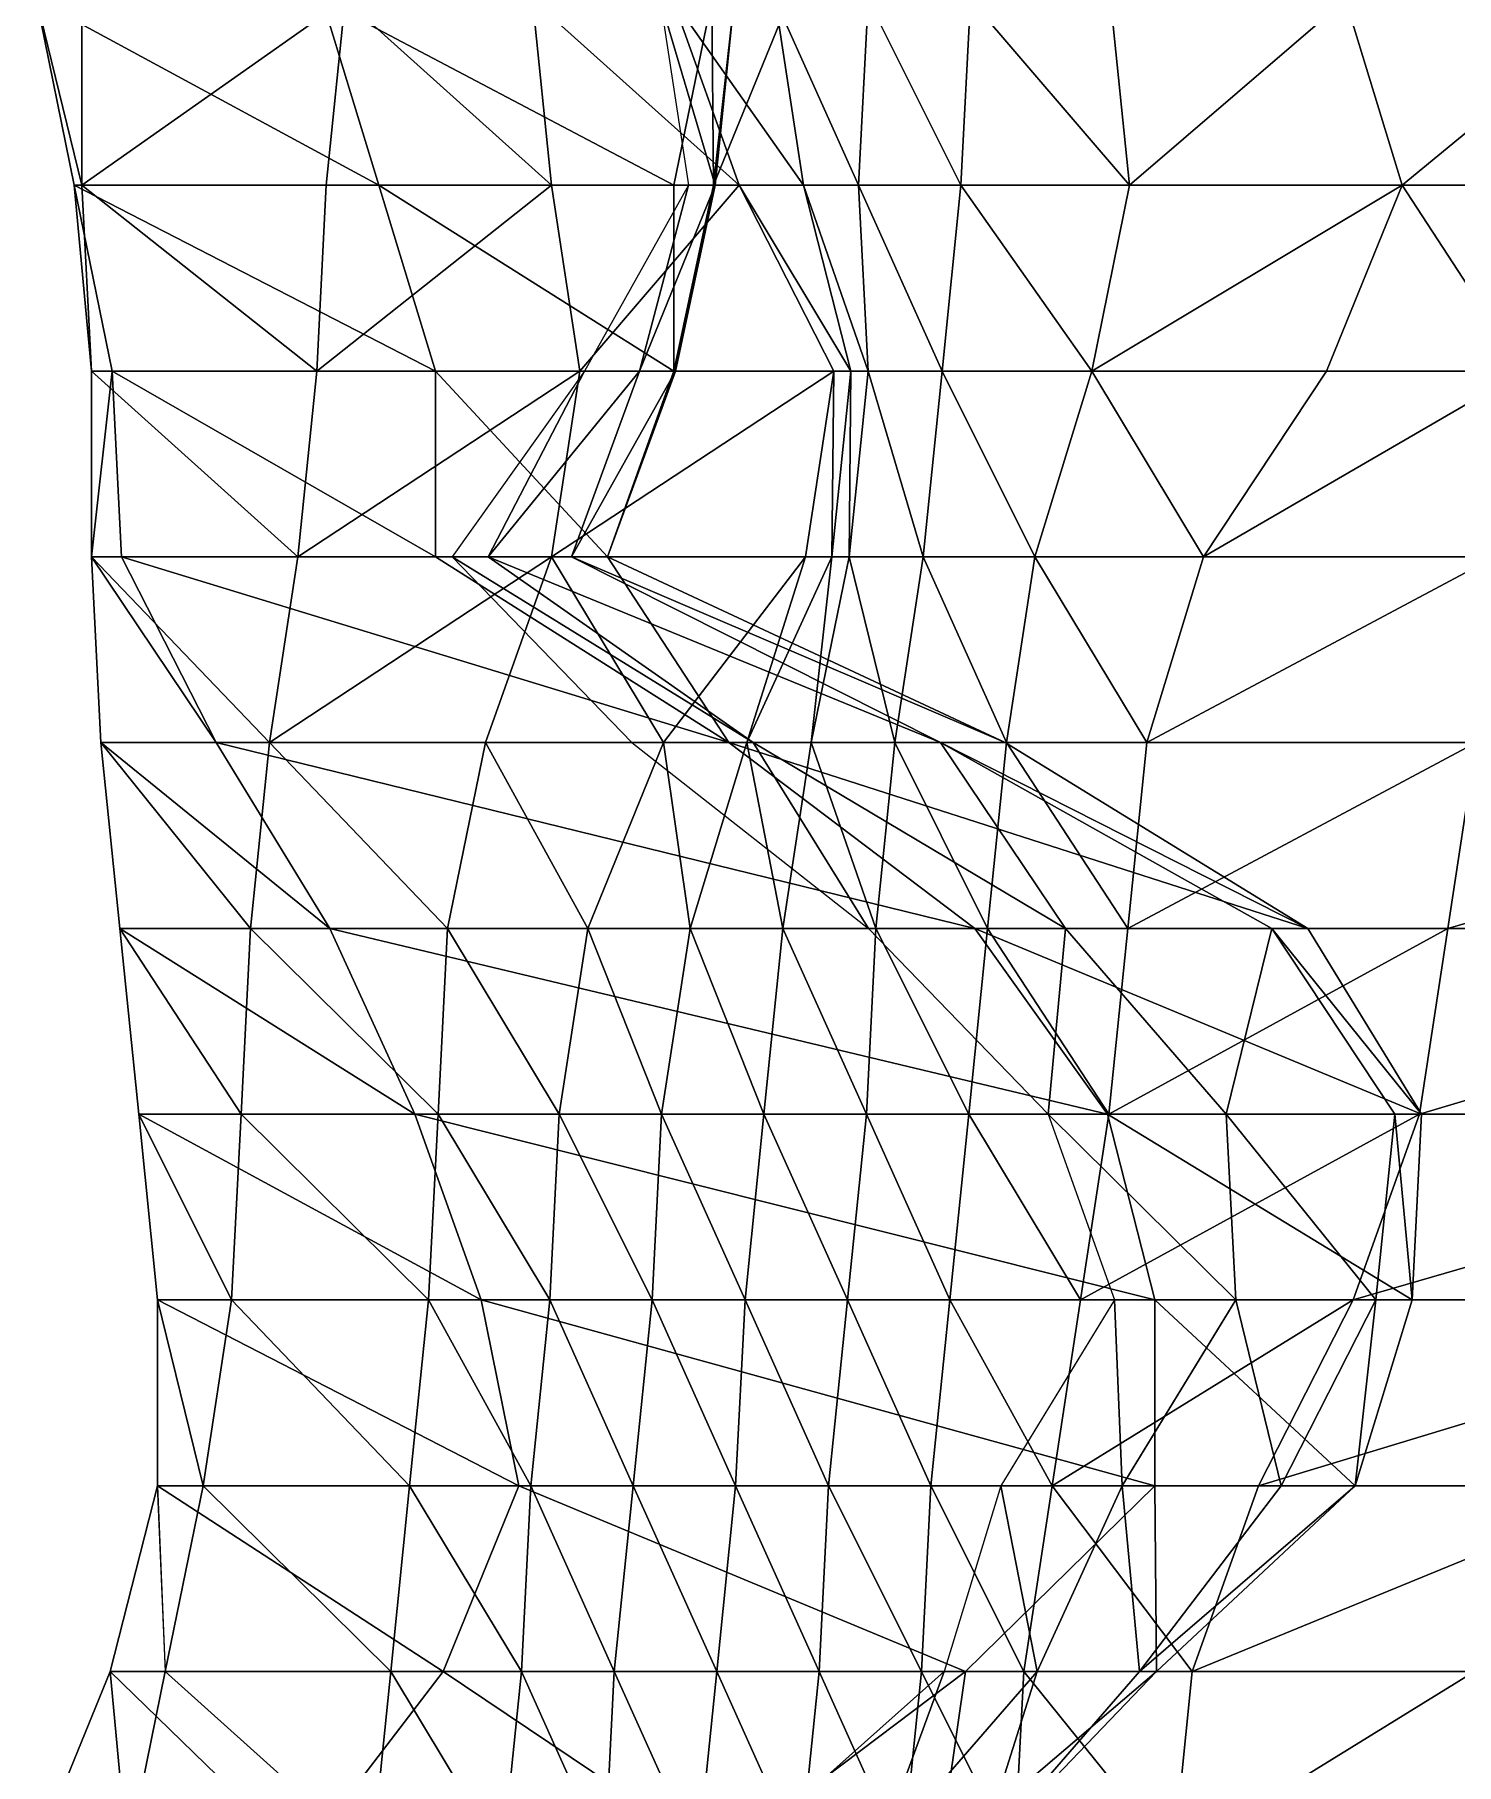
# Model space of a CAD drawing. Header units: metres. Extents: x -137 to 231, y -240 to 234.
# Drawn here: x -125.2 to -79.3, y 9 to 64.9 of the extents above; entities that cross this region are included whole.
import ezdxf

# ---------------------------------------------------------------- set-up
doc = ezdxf.new("R2010")
doc.units = ezdxf.units.M

msp = doc.modelspace()

# ---------------------------------------------------------------- linework, layer by layer
for points in [[(-114.07217, 60, -139.76044), (-123.90971, 60, -152.36835), (-125.13234, 66, -153.07423), (-125.13224, 66.0001, -153.07413)], [(-114.07217, 60, -139.76044), (-125.13234, 66, -153.07423), (-115.9061, 66, -140.81926), (-115.906, 66.0001, -140.81915)], [(-125.13234, 66, -153.07423), (-123.66062, 60, -159.15274), (-123.66062, 66, -159.15274), (-123.66052, 66.0001, -159.15263)], [(-125.13234, 66, -153.07423), (-123.90971, 60, -152.36835), (-123.66062, 60, -159.15274), (-123.66052, 60.0001, -159.15263)], [(-123.66062, 60, -159.15274), (-115.77013, 60, -161.52536), (-115.15881, 66, -161.17242), (-115.158714, 66.0001, -161.17232)], [(-123.66062, 60, -159.15274), (-115.15881, 66, -161.17242), (-123.66062, 66, -159.15274), (-123.66052, 66.0001, -159.15263)], [(-104.54027, 60, -127.32899), (-114.07217, 60, -139.76044), (-115.9061, 66, -140.81926), (-115.906, 66.0001, -140.81915)], [(-104.54027, 60, -127.32899), (-115.9061, 66, -140.81926), (-103.31764, 66, -126.6231), (-103.31754, 66.0001, -126.623)], [(-115.15881, 66, -161.17242), (-115.77013, 60, -161.52536), (-108.490944, 60, -164.25093), (-108.490845, 60.0001, -164.25082)], [(-115.15881, 66, -161.17242), (-108.490944, 60, -164.25093), (-109.10225, 66, -164.60387), (-109.10215, 66.0001, -164.60376)], [(-109.10225, 66, -164.60387), (-102.43439, 60, -167.68237), (-104.573975, 66, -168.91766), (-104.573875, 66.0001, -168.91756)], [(-109.10225, 66, -164.60387), (-108.490944, 60, -164.25093), (-102.43439, 60, -167.68237), (-102.43429, 60.0001, -167.68227)], [(-104.981895, 66, -106.79935), (-103.20451, 60, -112.701385), (-102.593216, 66, -112.34845), (-102.59312, 66.0001, -112.34835)], [(-104.981895, 66, -106.79935), (-104.064926, 60, -106.26994), (-103.20451, 60, -112.701385), (-103.204414, 60.0001, -112.70129)], [(-104.573975, 66, -168.91766), (-100.35135, 60, -173.40793), (-101.26832, 66, -173.93735), (-101.26822, 66.0001, -173.93724)], [(-104.573975, 66, -168.91766), (-102.43439, 60, -167.68237), (-100.35135, 60, -173.40793), (-100.35125, 60.0001, -173.40782)], [(-103.26108, 60, -119.66225), (-104.54027, 60, -127.32899), (-103.31764, 66, -126.6231), (-103.31754, 66.0001, -126.623)], [(-103.26108, 60, -119.66225), (-103.31764, 66, -126.6231), (-100.815834, 66, -118.25048), (-100.815735, 66.0001, -118.25038)], [(-102.593216, 66, -112.34845), (-103.26108, 60, -119.66225), (-100.815834, 66, -118.25048), (-100.815735, 66.0001, -118.25038)], [(-102.593216, 66, -112.34845), (-103.20451, 60, -112.701385), (-103.26108, 60, -119.66225), (-103.26098, 60.0001, -119.66215)], [(-101.26832, 66, -173.93735), (-98.573975, 60, -179.30997), (-98.26832, 66, -179.1335), (-98.26822, 66.0001, -179.13339)], [(-101.26832, 66, -173.93735), (-100.35135, 60, -173.40793), (-98.573975, 60, -179.30997), (-98.573875, 60.0001, -179.30986)], [(-98.26832, 66, -179.1335), (-98.573975, 60, -179.30997), (-95.26832, 60, -184.32965), (-95.26822, 60.0001, -184.32954)], [(-98.26832, 66, -179.1335), (-95.26832, 60, -184.32965), (-94.96266, 66, -184.15318), (-94.96256, 66.0001, -184.15308)], [(-94.96266, 66, -184.15318), (-95.26832, 60, -184.32965), (-89.823074, 60, -188.11404), (-89.822975, 60.0001, -188.11394)], [(-94.96266, 66, -184.15318), (-89.823074, 60, -188.11404), (-90.43439, 66, -188.46698), (-90.43429, 66.0001, -188.46687)], [(-89.823074, 60, -188.11404), (-82.84955, 66, -191.01608), (-90.43439, 66, -188.46698), (-90.43429, 66.0001, -188.46687)], [(-89.823074, 60, -188.11404), (-81.01561, 60, -189.95726), (-82.84955, 66, -191.01608), (-82.84945, 66.0001, -191.01598)], [(-81.01561, 60, -189.95726), (-73.73642, 66, -192.68282), (-82.84955, 66, -191.01608), (-82.84945, 66.0001, -191.01598)], [(-81.01561, 60, -189.95726), (-74.959045, 60, -193.3887), (-73.73642, 66, -192.68282), (-73.73632, 66.0001, -192.68271)], [(-112.23823, 54, -138.70161), (-122.687096, 54, -151.66246), (-123.90971, 60, -152.36835), (-123.909615, 60.0001, -152.36824)], [(-112.23823, 54, -138.70161), (-123.90971, 60, -152.36835), (-114.07217, 60, -139.76044), (-114.07207, 60.0001, -139.76033)], [(-123.90971, 60, -152.36835), (-123.354965, 54, -158.97627), (-123.66062, 60, -159.15274), (-123.66052, 60.0001, -159.15263)], [(-123.90971, 60, -152.36835), (-122.687096, 54, -151.66246), (-123.354965, 54, -158.97627), (-123.354866, 54.0001, -158.97617)], [(-123.66062, 60, -159.15274), (-116.07578, 54, -161.70183), (-115.77013, 60, -161.52536), (-115.77003, 60.0001, -161.52525)], [(-123.66062, 60, -159.15274), (-123.354965, 54, -158.97627), (-116.07578, 54, -161.70183), (-116.07568, 54.0001, -161.70172)], [(-116.07578, 54, -161.70183), (-107.573975, 54, -163.72151), (-108.490944, 60, -164.25093), (-108.490845, 60.0001, -164.25082)], [(-116.07578, 54, -161.70183), (-108.490944, 60, -164.25093), (-115.77013, 60, -161.52536), (-115.77003, 60.0001, -161.52525)], [(-104.54027, 54, -127.32899), (-112.23823, 54, -138.70161), (-114.07217, 60, -139.76044), (-114.07207, 60.0001, -139.76033)], [(-104.54027, 54, -127.32899), (-114.07217, 60, -139.76044), (-104.54027, 60, -127.32899), (-104.54017, 60.0001, -127.32889)], [(-107.573975, 54, -163.72151), (-102.43439, 60, -167.68237), (-108.490944, 60, -164.25093), (-108.490845, 60.0001, -164.25082)], [(-107.573975, 54, -163.72151), (-99.37782, 54, -165.91766), (-102.43439, 60, -167.68237), (-102.43429, 60.0001, -167.68227)], [(-104.064926, 60, -106.26994), (-107.42714, 54, -108.21111), (-105.649765, 54, -114.11315), (-105.649666, 54.0001, -114.11305)], [(-104.064926, 60, -106.26994), (-105.649765, 54, -114.11315), (-103.20451, 60, -112.701385), (-103.204414, 60.0001, -112.70129)], [(-103.20451, 60, -112.701385), (-105.649765, 54, -114.11315), (-104.4837, 54, -120.368126), (-104.483604, 54.0001, -120.36803)], [(-103.26108, 60, -119.66225), (-104.54027, 54, -127.32899), (-104.54027, 60, -127.32899), (-104.54017, 60.0001, -127.32889)], [(-103.26108, 60, -119.66225), (-104.4837, 54, -120.368126), (-104.54027, 54, -127.32899), (-104.54017, 54.0001, -127.32889)], [(-103.20451, 60, -112.701385), (-104.4837, 54, -120.368126), (-103.26108, 60, -119.66225), (-103.26098, 60.0001, -119.66215)], [(-102.43439, 60, -167.68237), (-98.823074, 54, -172.52557), (-100.35135, 60, -173.40793), (-100.35125, 60.0001, -173.40782)], [(-102.43439, 60, -167.68237), (-99.37782, 54, -165.91766), (-98.823074, 54, -172.52557), (-98.822975, 54.0001, -172.52547)], [(-100.35135, 60, -173.40793), (-98.26832, 54, -179.1335), (-98.573975, 60, -179.30997), (-98.573875, 60.0001, -179.30986)], [(-100.35135, 60, -173.40793), (-98.823074, 54, -172.52557), (-98.26832, 54, -179.1335), (-98.26822, 54.0001, -179.13339)], [(-98.573975, 60, -179.30997), (-95.87963, 54, -184.68259), (-95.26832, 60, -184.32965), (-95.26822, 60.0001, -184.32954)], [(-98.573975, 60, -179.30997), (-98.26832, 54, -179.1335), (-95.87963, 54, -184.68259), (-95.87953, 54.0001, -184.68248)], [(-95.26832, 60, -184.32965), (-95.87963, 54, -184.68259), (-91.04569, 54, -188.81993), (-91.04559, 54.0001, -188.81982)], [(-95.26832, 60, -184.32965), (-91.04569, 54, -188.81993), (-89.823074, 60, -188.11404), (-89.822975, 60.0001, -188.11394)], [(-91.04569, 54, -188.81993), (-83.46086, 54, -191.36902), (-81.01561, 60, -189.95726), (-81.01551, 60.0001, -189.95715)], [(-91.04569, 54, -188.81993), (-81.01561, 60, -189.95726), (-89.823074, 60, -188.11404), (-89.822975, 60.0001, -188.11394)], [(-81.01561, 60, -189.95726), (-83.46086, 54, -191.36902), (-77.09864, 54, -194.624), (-77.09854, 54.0001, -194.62389)], [(-81.01561, 60, -189.95726), (-77.09864, 54, -194.624), (-74.959045, 60, -193.3887), (-74.95895, 60.0001, -193.3886)], [(-122.687096, 54, -151.66246), (-123.354965, 48, -158.97627), (-123.354965, 54, -158.97627), (-123.354866, 54.0001, -158.97617)], [(-123.354965, 54, -158.97627), (-116.687096, 48, -162.05478), (-116.07578, 54, -161.70183), (-116.07568, 54.0001, -161.70172)], [(-122.687096, 54, -151.66246), (-122.38144, 48, -151.486), (-123.354965, 48, -158.97627), (-123.354866, 48.0001, -158.97617)], [(-123.354965, 54, -158.97627), (-123.354965, 48, -158.97627), (-116.687096, 48, -162.05478), (-116.687, 48.0001, -162.05467)], [(-112.23823, 48, -138.70161), (-122.38144, 48, -151.486), (-122.687096, 54, -151.66246), (-122.687, 54.0001, -151.66235)], [(-112.23823, 48, -138.70161), (-122.687096, 54, -151.66246), (-112.23823, 54, -138.70161), (-112.23813, 54.0001, -138.7015)], [(-116.687096, 48, -162.05478), (-108.490944, 48, -164.25093), (-107.573975, 54, -163.72151), (-107.573875, 54.0001, -163.7214)], [(-116.687096, 48, -162.05478), (-107.573975, 54, -163.72151), (-116.07578, 54, -161.70183), (-116.07568, 54.0001, -161.70172)], [(-106.679855, 48, -128.56429), (-112.23823, 48, -138.70161), (-112.23823, 54, -138.70161), (-112.23813, 54.0001, -138.7015)], [(-106.679855, 48, -128.56429), (-112.23823, 54, -138.70161), (-104.54027, 54, -127.32899), (-104.54017, 54.0001, -127.32889)], [(-107.42714, 54, -108.21111), (-111.70633, 48, -110.68171), (-110.54027, 48, -116.936676), (-110.54017, 48.0001, -116.93658)], [(-107.42714, 54, -108.21111), (-110.54027, 48, -116.936676), (-105.649765, 54, -114.11315), (-105.649666, 54.0001, -114.11305)], [(-105.649765, 54, -114.11315), (-110.54027, 48, -116.936676), (-107.84592, 48, -122.3093), (-107.84582, 48.0001, -122.309204)], [(-108.490944, 48, -164.25093), (-100.29479, 48, -166.44708), (-99.37782, 54, -165.91766), (-99.37772, 54.0001, -165.91756)], [(-108.490944, 48, -164.25093), (-99.37782, 54, -165.91766), (-107.573975, 54, -163.72151), (-107.573875, 54.0001, -163.7214)], [(-105.649765, 54, -114.11315), (-107.84592, 48, -122.3093), (-104.4837, 54, -120.368126), (-104.483604, 54.0001, -120.36803)], [(-104.4837, 54, -120.368126), (-107.84592, 48, -122.3093), (-106.679855, 48, -128.56429), (-106.679756, 48.0001, -128.56418)], [(-104.4837, 54, -120.368126), (-106.679855, 48, -128.56429), (-104.54027, 54, -127.32899), (-104.54017, 54.0001, -127.32889)], [(-99.37782, 54, -165.91766), (-100.29479, 48, -166.44708), (-99.43439, 48, -172.87852), (-99.43429, 48.0001, -172.87842)], [(-99.37782, 54, -165.91766), (-99.43439, 48, -172.87852), (-98.823074, 54, -172.52557), (-98.822975, 54.0001, -172.52547)], [(-98.823074, 54, -172.52557), (-99.43439, 48, -172.87852), (-98.87963, 48, -179.48645), (-98.87953, 48.0001, -179.48634)], [(-98.823074, 54, -172.52557), (-98.87963, 48, -179.48645), (-98.26832, 54, -179.1335), (-98.26822, 54.0001, -179.13339)], [(-98.26832, 54, -179.1335), (-98.87963, 48, -179.48645), (-96.490944, 48, -185.03554), (-96.490845, 48.0001, -185.03543)], [(-98.26832, 54, -179.1335), (-96.490944, 48, -185.03554), (-95.87963, 54, -184.68259), (-95.87953, 54.0001, -184.68248)], [(-95.87963, 54, -184.68259), (-96.490944, 48, -185.03554), (-92.87963, 48, -189.87875), (-92.87953, 48.0001, -189.87865)], [(-95.87963, 54, -184.68259), (-92.87963, 48, -189.87875), (-91.04569, 54, -188.81993), (-91.04559, 54.0001, -188.81982)], [(-91.04569, 54, -188.81993), (-92.87963, 48, -189.87875), (-87.43439, 48, -193.66315), (-87.43429, 48.0001, -193.66304)], [(-91.04569, 54, -188.81993), (-87.43439, 48, -193.66315), (-83.46086, 54, -191.36902), (-83.46076, 54.0001, -191.36891)], [(-87.43439, 48, -193.66315), (-78.01561, 48, -195.15341), (-77.09864, 54, -194.624), (-77.09854, 54.0001, -194.62389)], [(-87.43439, 48, -193.66315), (-77.09864, 54, -194.624), (-83.46086, 54, -191.36902), (-83.46076, 54.0001, -191.36891)], [(-119.324875, 42, -149.72128), (-123.04932, 42, -158.7998), (-123.354965, 48, -158.97627), (-123.354866, 48.0001, -158.97617)], [(-119.324875, 42, -149.72128), (-123.354965, 48, -158.97627), (-122.38144, 48, -151.486), (-122.38134, 48.0001, -151.48589)], [(-123.354965, 48, -158.97627), (-117.604065, 42, -162.58418), (-116.687096, 48, -162.05478), (-116.687, 48.0001, -162.05467)], [(-123.354965, 48, -158.97627), (-123.04932, 42, -158.7998), (-117.604065, 42, -162.58418), (-117.603966, 42.0001, -162.58408)], [(-102.762886, 42, -133.23102), (-119.324875, 42, -149.72128), (-122.38144, 48, -151.486), (-122.38134, 48.0001, -151.48589)], [(-102.762886, 42, -133.23102), (-122.38144, 48, -151.486), (-112.23823, 48, -138.70161), (-112.23813, 48.0001, -138.7015)], [(-117.604065, 42, -162.58418), (-110.63054, 42, -165.48622), (-108.490944, 48, -164.25093), (-108.490845, 48.0001, -164.25082)], [(-117.604065, 42, -162.58418), (-108.490944, 48, -164.25093), (-116.687096, 48, -162.05478), (-116.687, 48.0001, -162.05467)], [(-102.762886, 42, -133.23102), (-112.23823, 48, -138.70161), (-106.679855, 48, -128.56429), (-106.679756, 48.0001, -128.56418)], [(-101.981895, 42, -111.9955), (-110.54027, 48, -116.936676), (-111.70633, 48, -110.68171), (-111.70623, 48.0001, -110.68161)], [(-101.981895, 42, -111.9955), (-111.70633, 48, -110.68171), (-105.898865, 42, -107.328766), (-105.898766, 42.0001, -107.32867)], [(-108.490944, 48, -164.25093), (-110.63054, 42, -165.48622), (-104.87963, 42, -169.09413), (-104.87953, 42.0001, -169.09402)], [(-95.92534, 42, -115.426956), (-107.84592, 48, -122.3093), (-110.54027, 48, -116.936676), (-110.54017, 48.0001, -116.93658)], [(-95.92534, 42, -115.426956), (-110.54027, 48, -116.936676), (-101.981895, 42, -111.9955), (-101.9818, 42.0001, -111.9954)], [(-108.490944, 48, -164.25093), (-104.87963, 42, -169.09413), (-100.29479, 48, -166.44708), (-100.29469, 48.0001, -166.44698)], [(-93.84231, 42, -121.15252), (-106.679855, 48, -128.56429), (-107.84592, 48, -122.3093), (-107.84582, 48.0001, -122.309204)], [(-93.84231, 42, -121.15252), (-107.84592, 48, -122.3093), (-95.92534, 42, -115.426956), (-95.92524, 42.0001, -115.42686)], [(-102.762886, 42, -133.23102), (-106.679855, 48, -128.56429), (-93.84231, 42, -121.15252), (-93.84221, 42.0001, -121.15242)], [(-100.29479, 48, -166.44708), (-104.87963, 42, -169.09413), (-102.18529, 42, -174.46677), (-102.18519, 42.0001, -174.46666)], [(-100.29479, 48, -166.44708), (-102.18529, 42, -174.46677), (-99.43439, 48, -172.87852), (-99.43429, 48.0001, -172.87842)], [(-99.43439, 48, -172.87852), (-102.18529, 42, -174.46677), (-100.10226, 42, -180.19232), (-100.10216, 42.0001, -180.19221)], [(-99.43439, 48, -172.87852), (-100.10226, 42, -180.19232), (-98.87963, 48, -179.48645), (-98.87953, 48.0001, -179.48634)], [(-98.87963, 48, -179.48645), (-100.10226, 42, -180.19232), (-97.40791, 42, -185.56494), (-97.407814, 42.0001, -185.56483)], [(-98.87963, 48, -179.48645), (-97.40791, 42, -185.56494), (-96.490944, 48, -185.03554), (-96.490845, 48.0001, -185.03543)], [(-96.490944, 48, -185.03554), (-97.40791, 42, -185.56494), (-93.7966, 42, -190.40817), (-93.7965, 42.0001, -190.40807)], [(-96.490944, 48, -185.03554), (-93.7966, 42, -190.40817), (-92.87963, 48, -189.87875), (-92.87953, 48.0001, -189.87865)], [(-92.87963, 48, -189.87875), (-93.7966, 42, -190.40817), (-89.26832, 42, -194.72195), (-89.26822, 42.0001, -194.72185)], [(-92.87963, 48, -189.87875), (-89.26832, 42, -194.72195), (-87.43439, 48, -193.66315), (-87.43429, 48.0001, -193.66304)], [(-89.26832, 42, -194.72195), (-78.62692, 42, -195.50635), (-78.01561, 48, -195.15341), (-78.01551, 48.0001, -195.1533)], [(-89.26832, 42, -194.72195), (-78.01561, 48, -195.15341), (-87.43439, 48, -193.66315), (-87.43429, 48.0001, -193.66304)], [(-115.657005, 36, -147.60364), (-122.437996, 36, -158.44685), (-123.04932, 42, -158.7998), (-123.04922, 42.0001, -158.7997)], [(-115.657005, 36, -147.60364), (-123.04932, 42, -158.7998), (-119.324875, 42, -149.72128), (-119.324776, 42.0001, -149.72118)], [(-123.04932, 42, -158.7998), (-118.21538, 36, -162.93713), (-117.604065, 42, -162.58418), (-117.603966, 42.0001, -162.58408)], [(-123.04932, 42, -158.7998), (-122.437996, 36, -158.44685), (-118.21538, 36, -162.93713), (-118.21528, 36.0001, -162.93703)], [(-94.815834, 36, -128.64279), (-115.657005, 36, -147.60364), (-119.324875, 42, -149.72128), (-119.324776, 42.0001, -149.72118)], [(-94.815834, 36, -128.64279), (-119.324875, 42, -149.72128), (-102.762886, 42, -133.23102), (-102.76279, 42.0001, -133.23091)], [(-117.604065, 42, -162.58418), (-118.21538, 36, -162.93713), (-111.853165, 36, -166.19211), (-111.853065, 36.0001, -166.192)], [(-117.604065, 42, -162.58418), (-111.853165, 36, -166.19211), (-110.63054, 42, -165.48622), (-110.63044, 42.0001, -165.48611)], [(-110.63054, 42, -165.48622), (-111.853165, 36, -166.19211), (-107.324875, 36, -170.5059), (-107.324776, 36.0001, -170.5058)], [(-110.63054, 42, -165.48622), (-107.324875, 36, -170.5059), (-104.87963, 42, -169.09413), (-104.87953, 42.0001, -169.09402)], [(-104.87963, 42, -169.09413), (-107.324875, 36, -170.5059), (-104.019226, 36, -175.52557), (-104.01913, 36.0001, -175.52547)], [(-101.981895, 42, -111.9955), (-105.898865, 42, -107.328766), (-98.25747, 36, -102.91701), (-98.25737, 36.0001, -102.91691)], [(-104.87963, 42, -169.09413), (-104.019226, 36, -175.52557), (-102.18529, 42, -174.46677), (-102.18519, 42.0001, -174.46666)], [(-102.18529, 42, -174.46677), (-104.019226, 36, -175.52557), (-101.019226, 36, -180.72174), (-101.01913, 36.0001, -180.72163)], [(-84.06131, 36, -115.50546), (-94.815834, 36, -128.64279), (-102.762886, 42, -133.23102), (-102.76279, 42.0001, -133.23091)], [(-84.06131, 36, -115.50546), (-102.762886, 42, -133.23102), (-93.84231, 42, -121.15252), (-93.84221, 42.0001, -121.15242)], [(-102.18529, 42, -174.46677), (-101.019226, 36, -180.72174), (-100.10226, 42, -180.19232), (-100.10216, 42.0001, -180.19221)], [(-101.981895, 42, -111.9955), (-98.25747, 36, -102.91701), (-91.89525, 36, -106.17198), (-91.89515, 36.0001, -106.17188)], [(-95.92534, 42, -115.426956), (-101.981895, 42, -111.9955), (-91.89525, 36, -106.17198), (-91.89515, 36.0001, -106.17188)], [(-100.10226, 42, -180.19232), (-101.019226, 36, -180.72174), (-98.019226, 36, -185.9179), (-98.01913, 36.0001, -185.91779)], [(-100.10226, 42, -180.19232), (-98.019226, 36, -185.9179), (-97.40791, 42, -185.56494), (-97.407814, 42.0001, -185.56483)], [(-97.40791, 42, -185.56494), (-98.019226, 36, -185.9179), (-94.40791, 36, -190.76111), (-94.407814, 36.0001, -190.761)], [(-97.40791, 42, -185.56494), (-94.40791, 36, -190.76111), (-93.7966, 42, -190.40817), (-93.7965, 42.0001, -190.40807)], [(-84.06131, 36, -115.50546), (-93.84231, 42, -121.15252), (-95.92534, 42, -115.426956), (-95.92524, 42.0001, -115.42686)], [(-95.92534, 42, -115.426956), (-91.89525, 36, -106.17198), (-85.22737, 36, -109.25048), (-85.22727, 36.0001, -109.25038)], [(-84.06131, 36, -115.50546), (-95.92534, 42, -115.426956), (-85.22737, 36, -109.25048), (-85.22727, 36.0001, -109.25038)], [(-93.7966, 42, -190.40817), (-94.40791, 36, -190.76111), (-89.87963, 36, -195.0749), (-89.87953, 36.0001, -195.0748)], [(-93.7966, 42, -190.40817), (-89.87963, 36, -195.0749), (-89.26832, 42, -194.72195), (-89.26822, 42.0001, -194.72185)], [(-89.87963, 36, -195.0749), (-79.543884, 36, -196.03577), (-78.62692, 42, -195.50635), (-78.62682, 42.0001, -195.50624)], [(-89.87963, 36, -195.0749), (-78.62692, 42, -195.50635), (-89.26832, 42, -194.72195), (-89.26822, 42.0001, -194.72185)], [(-79.543884, 36, -196.03577), (-60.344116, 36, -191.87897), (-58.81584, 42, -190.99661), (-58.815742, 42.0001, -190.9965)], [(-79.543884, 36, -196.03577), (-58.81584, 42, -190.99661), (-78.62692, 42, -195.50635), (-78.62682, 42.0001, -195.50624)], [(-112.9061, 30, -146.01541), (-121.82668, 30, -158.09392), (-122.437996, 36, -158.44685), (-122.4379, 36.0001, -158.44675)], [(-112.9061, 30, -146.01541), (-122.437996, 36, -158.44685), (-115.657005, 36, -147.60364), (-115.656906, 36.0001, -147.60353)], [(-122.437996, 36, -158.44685), (-118.52103, 30, -163.1136), (-118.21538, 36, -162.93713), (-118.21528, 36.0001, -162.93703)], [(-122.437996, 36, -158.44685), (-121.82668, 30, -158.09392), (-118.52103, 30, -163.1136), (-118.52093, 30.0001, -163.1135)], [(-118.21538, 36, -162.93713), (-118.52103, 30, -163.1136), (-112.15881, 30, -166.36858), (-112.158714, 30.0001, -166.36847)], [(-118.21538, 36, -162.93713), (-112.15881, 30, -166.36858), (-111.853165, 36, -166.19211), (-111.853065, 36.0001, -166.192)], [(-90.53665, 30, -126.172195), (-112.9061, 30, -146.01541), (-115.657005, 36, -147.60364), (-115.656906, 36.0001, -147.60353)], [(-90.53665, 30, -126.172195), (-115.657005, 36, -147.60364), (-94.815834, 36, -128.64279), (-94.815735, 36.0001, -128.64268)], [(-111.853165, 36, -166.19211), (-112.15881, 30, -166.36858), (-108.241844, 30, -171.03531), (-108.241745, 30.0001, -171.0352)], [(-111.853165, 36, -166.19211), (-108.241844, 30, -171.03531), (-107.324875, 36, -170.5059), (-107.324776, 36.0001, -170.5058)], [(-107.324875, 36, -170.5059), (-108.241844, 30, -171.03531), (-104.93619, 30, -176.055), (-104.93609, 30.0001, -176.05489)], [(-107.324875, 36, -170.5059), (-104.93619, 30, -176.055), (-104.019226, 36, -175.52557), (-104.01913, 36.0001, -175.52547)], [(-104.019226, 36, -175.52557), (-104.93619, 30, -176.055), (-101.63054, 30, -181.07468), (-101.63044, 30.0001, -181.07457)], [(-104.019226, 36, -175.52557), (-101.63054, 30, -181.07468), (-101.019226, 36, -180.72174), (-101.01913, 36.0001, -180.72163)], [(-101.019226, 36, -180.72174), (-101.63054, 30, -181.07468), (-98.32488, 30, -186.09436), (-98.32478, 30.0001, -186.09425)], [(-101.019226, 36, -180.72174), (-98.32488, 30, -186.09436), (-98.019226, 36, -185.9179), (-98.01913, 36.0001, -185.91779)], [(-98.019226, 36, -185.9179), (-98.32488, 30, -186.09436), (-95.019226, 30, -191.11404), (-95.01913, 30.0001, -191.11394)], [(-91.89525, 36, -106.17198), (-98.25747, 36, -102.91701), (-92.45, 30, -99.56406), (-92.4499, 30.0001, -99.56396)], [(-98.019226, 36, -185.9179), (-95.019226, 30, -191.11404), (-94.40791, 36, -190.76111), (-94.407814, 36.0001, -190.761)], [(-94.40791, 36, -190.76111), (-95.019226, 30, -191.11404), (-90.490944, 30, -195.42784), (-90.490845, 30.0001, -195.42773)], [(-80.39345, 30, -113.38782), (-90.53665, 30, -126.172195), (-94.815834, 36, -128.64279), (-94.815735, 36.0001, -128.64268)], [(-80.39345, 30, -113.38782), (-94.815834, 36, -128.64279), (-84.06131, 36, -115.50546), (-84.06121, 36.0001, -115.50536)], [(-94.40791, 36, -190.76111), (-90.490944, 30, -195.42784), (-89.87963, 36, -195.0749), (-89.87953, 36.0001, -195.0748)], [(-91.89525, 36, -106.17198), (-92.45, 30, -99.56406), (-86.6991, 30, -103.17198), (-86.699, 30.0001, -103.17188)], [(-85.22737, 36, -109.25048), (-91.89525, 36, -106.17198), (-86.6991, 30, -103.17198), (-86.699, 30.0001, -103.17188)], [(-90.490944, 30, -195.42784), (-80.46086, 30, -196.56517), (-79.543884, 36, -196.03577), (-79.543785, 36.0001, -196.03566)], [(-90.490944, 30, -195.42784), (-79.543884, 36, -196.03577), (-89.87963, 36, -195.0749), (-89.87953, 36.0001, -195.0748)], [(-85.22737, 36, -109.25048), (-86.6991, 30, -103.17198), (-81.253845, 30, -106.95637), (-81.253746, 30.0001, -106.95627)], [(-85.22737, 36, -109.25048), (-80.39345, 30, -113.38782), (-84.06131, 36, -115.50546), (-84.06121, 36.0001, -115.50536)], [(-85.22737, 36, -109.25048), (-81.253845, 30, -106.95637), (-80.39345, 30, -113.38782), (-80.39335, 30.0001, -113.38772)], [(-80.46086, 30, -196.56517), (-61.87239, 30, -192.76132), (-60.344116, 36, -191.87897), (-60.344017, 36.0001, -191.87886)], [(-80.46086, 30, -196.56517), (-60.344116, 36, -191.87897), (-79.543884, 36, -196.03577), (-79.543785, 36.0001, -196.03566)], [(-110.76651, 24, -144.78012), (-121.21538, 24, -157.74097), (-121.82668, 30, -158.09392), (-121.826584, 30.0001, -158.09381)], [(-110.76651, 24, -144.78012), (-121.82668, 30, -158.09392), (-112.9061, 30, -146.01541), (-112.906, 30.0001, -146.0153)], [(-121.82668, 30, -158.09392), (-118.82668, 24, -163.29007), (-118.52103, 30, -163.1136), (-118.52093, 30.0001, -163.1135)], [(-121.82668, 30, -158.09392), (-121.21538, 24, -157.74097), (-118.82668, 24, -163.29007), (-118.826584, 24.0001, -163.28996)], [(-118.52103, 30, -163.1136), (-118.82668, 24, -163.29007), (-112.46447, 24, -166.54504), (-112.46437, 24.0001, -166.54494)], [(-118.52103, 30, -163.1136), (-112.46447, 24, -166.54504), (-112.15881, 30, -166.36858), (-112.158714, 30.0001, -166.36847)], [(-89.00837, 24, -125.28984), (-110.76651, 24, -144.78012), (-112.9061, 30, -146.01541), (-112.906, 30.0001, -146.0153)], [(-89.00837, 24, -125.28984), (-112.9061, 30, -146.01541), (-90.53665, 30, -126.172195), (-90.53655, 30.0001, -126.1721)], [(-112.15881, 30, -166.36858), (-112.46447, 24, -166.54504), (-108.5475, 24, -171.21178), (-108.5474, 24.0001, -171.21167)], [(-112.15881, 30, -166.36858), (-108.5475, 24, -171.21178), (-108.241844, 30, -171.03531), (-108.241745, 30.0001, -171.0352)], [(-108.241844, 30, -171.03531), (-108.5475, 24, -171.21178), (-105.241844, 24, -176.23146), (-105.241745, 24.0001, -176.23135)], [(-108.241844, 30, -171.03531), (-105.241844, 24, -176.23146), (-104.93619, 30, -176.055), (-104.93609, 30.0001, -176.05489)], [(-104.93619, 30, -176.055), (-105.241844, 24, -176.23146), (-102.24185, 24, -181.42761), (-102.24175, 24.0001, -181.4275)], [(-104.93619, 30, -176.055), (-102.24185, 24, -181.42761), (-101.63054, 30, -181.07468), (-101.63044, 30.0001, -181.07457)], [(-101.63054, 30, -181.07468), (-102.24185, 24, -181.42761), (-98.93619, 24, -186.4473), (-98.93609, 24.0001, -186.44719)], [(-101.63054, 30, -181.07468), (-98.93619, 24, -186.4473), (-98.32488, 30, -186.09436), (-98.32478, 30.0001, -186.09425)], [(-98.32488, 30, -186.09436), (-98.93619, 24, -186.4473), (-95.63054, 24, -191.46698), (-95.63044, 24.0001, -191.46687)], [(-98.32488, 30, -186.09436), (-95.63054, 24, -191.46698), (-95.019226, 30, -191.11404), (-95.01913, 30.0001, -191.11394)], [(-95.019226, 30, -191.11404), (-95.63054, 24, -191.46698), (-91.40791, 24, -195.95726), (-91.407814, 24.0001, -195.95715)], [(-95.019226, 30, -191.11404), (-91.40791, 24, -195.95726), (-90.490944, 30, -195.42784), (-90.490845, 30.0001, -195.42773)], [(-92.45, 30, -99.56406), (-86.39345, 24, -102.995514), (-86.6991, 30, -103.17198), (-86.699, 30.0001, -103.17188)], [(-92.45, 30, -99.56406), (-90.31041, 24, -98.328766), (-86.39345, 24, -102.995514), (-86.39335, 24.0001, -102.995415)], [(-91.40791, 24, -195.95726), (-82.60045, 24, -197.80048), (-80.46086, 30, -196.56517), (-80.46076, 30.0001, -196.56506)], [(-91.40791, 24, -195.95726), (-80.46086, 30, -196.56517), (-90.490944, 30, -195.42784), (-90.490845, 30.0001, -195.42773)], [(-80.6991, 24, -113.564285), (-89.00837, 24, -125.28984), (-90.53665, 30, -126.172195), (-90.53655, 30.0001, -126.1721)], [(-80.6991, 24, -113.564285), (-90.53665, 30, -126.172195), (-80.39345, 30, -113.38782), (-80.39335, 30.0001, -113.38772)], [(-86.6991, 30, -103.17198), (-81.86515, 24, -107.3093), (-81.253845, 30, -106.95637), (-81.253746, 30.0001, -106.95627)], [(-86.6991, 30, -103.17198), (-86.39345, 24, -102.995514), (-81.86515, 24, -107.3093), (-81.86505, 24.0001, -107.309204)], [(-82.60045, 24, -197.80048), (-65.845924, 24, -195.05545), (-61.87239, 30, -192.76132), (-61.87229, 30.0001, -192.76122)], [(-82.60045, 24, -197.80048), (-61.87239, 30, -192.76132), (-80.46086, 30, -196.56517), (-80.46076, 30.0001, -196.56506)], [(-81.253845, 30, -106.95637), (-81.86515, 24, -107.3093), (-80.6991, 24, -113.564285), (-80.699, 24.0001, -113.564186)], [(-81.253845, 30, -106.95637), (-80.6991, 24, -113.564285), (-80.39345, 30, -113.38782), (-80.39335, 30.0001, -113.38772)], [(-109.543884, 18, -144.07423), (-121.21538, 18, -157.74097), (-121.21538, 24, -157.74097), (-121.21528, 24.0001, -157.74086)], [(-109.543884, 18, -144.07423), (-121.21538, 24, -157.74097), (-110.76651, 24, -144.78012), (-110.76641, 24.0001, -144.78001)], [(-121.21538, 24, -157.74097), (-119.74365, 18, -163.81949), (-118.82668, 24, -163.29007), (-118.826584, 24.0001, -163.28996)], [(-121.21538, 24, -157.74097), (-121.21538, 18, -157.74097), (-119.74365, 18, -163.81949), (-119.74355, 18.0001, -163.81938)], [(-118.82668, 24, -163.29007), (-119.74365, 18, -163.81949), (-113.07578, 18, -166.89798), (-113.07568, 18.0001, -166.89787)], [(-118.82668, 24, -163.29007), (-113.07578, 18, -166.89798), (-112.46447, 24, -166.54504), (-112.46437, 24.0001, -166.54494)], [(-112.46447, 24, -166.54504), (-113.07578, 18, -166.89798), (-109.15881, 18, -171.56473), (-109.158714, 18.0001, -171.56462)], [(-112.46447, 24, -166.54504), (-109.15881, 18, -171.56473), (-108.5475, 24, -171.21178), (-108.5474, 24.0001, -171.21167)], [(-89.00837, 18, -125.28984), (-109.543884, 18, -144.07423), (-110.76651, 24, -144.78012), (-110.76641, 24.0001, -144.78001)], [(-89.00837, 18, -125.28984), (-110.76651, 24, -144.78012), (-89.00837, 24, -125.28984), (-89.00827, 24.0001, -125.28974)], [(-108.5475, 24, -171.21178), (-109.15881, 18, -171.56473), (-105.853165, 18, -176.58441), (-105.853065, 18.0001, -176.5843)], [(-108.5475, 24, -171.21178), (-105.853165, 18, -176.58441), (-105.241844, 24, -176.23146), (-105.241745, 24.0001, -176.23135)], [(-105.241844, 24, -176.23146), (-105.853165, 18, -176.58441), (-102.5475, 18, -181.6041), (-102.5474, 18.0001, -181.60399)], [(-105.241844, 24, -176.23146), (-102.5475, 18, -181.6041), (-102.24185, 24, -181.42761), (-102.24175, 24.0001, -181.4275)], [(-102.24185, 24, -181.42761), (-102.5475, 18, -181.6041), (-99.5475, 18, -186.80023), (-99.5474, 18.0001, -186.80013)], [(-102.24185, 24, -181.42761), (-99.5475, 18, -186.80023), (-98.93619, 24, -186.4473), (-98.93609, 24.0001, -186.44719)], [(-98.93619, 24, -186.4473), (-99.5475, 18, -186.80023), (-96.24185, 18, -191.81993), (-96.24175, 18.0001, -191.81982)], [(-98.93619, 24, -186.4473), (-96.24185, 18, -191.81993), (-95.63054, 24, -191.46698), (-95.63044, 24.0001, -191.46687)], [(-95.63054, 24, -191.46698), (-96.24185, 18, -191.81993), (-92.32488, 18, -196.48666), (-92.32478, 18.0001, -196.48656)], [(-95.63054, 24, -191.46698), (-92.32488, 18, -196.48666), (-91.40791, 24, -195.95726), (-91.407814, 24.0001, -195.95715)], [(-90.31041, 24, -98.328766), (-93.97829, 18, -100.44641), (-90.06131, 18, -105.11315), (-90.06121, 18.0001, -105.11305)], [(-92.32488, 18, -196.48666), (-85.657005, 18, -199.56517), (-82.60045, 24, -197.80048), (-82.60035, 24.0001, -197.80037)], [(-92.32488, 18, -196.48666), (-82.60045, 24, -197.80048), (-91.40791, 24, -195.95726), (-91.407814, 24.0001, -195.95715)], [(-90.31041, 24, -98.328766), (-90.06131, 18, -105.11315), (-86.39345, 24, -102.995514), (-86.39335, 24.0001, -102.995415)], [(-86.39345, 24, -102.995514), (-90.06131, 18, -105.11315), (-84.92172, 18, -109.07401), (-84.92162, 18.0001, -109.07391)], [(-82.53303, 18, -114.62311), (-89.00837, 18, -125.28984), (-89.00837, 24, -125.28984), (-89.00827, 24.0001, -125.28974)], [(-82.53303, 18, -114.62311), (-89.00837, 24, -125.28984), (-80.6991, 24, -113.564285), (-80.699, 24.0001, -113.564186)], [(-86.39345, 24, -102.995514), (-84.92172, 18, -109.07401), (-81.86515, 24, -107.3093), (-81.86505, 24.0001, -107.309204)], [(-85.657005, 18, -199.56517), (-73.18167, 18, -199.29074), (-65.845924, 24, -195.05545), (-65.845825, 24.0001, -195.05534)], [(-85.657005, 18, -199.56517), (-65.845924, 24, -195.05545), (-82.60045, 24, -197.80048), (-82.60035, 24.0001, -197.80037)], [(-81.86515, 24, -107.3093), (-84.92172, 18, -109.07401), (-82.53303, 18, -114.62311), (-82.53293, 18.0001, -114.62301)], [(-81.86515, 24, -107.3093), (-82.53303, 18, -114.62311), (-80.6991, 24, -113.564285), (-80.699, 24.0001, -113.564186)], [(-111.989136, 12, -145.486), (-122.74365, 12, -158.62332), (-121.21538, 18, -157.74097), (-121.21528, 18.0001, -157.74086)], [(-121.21538, 18, -157.74097), (-122.74365, 12, -158.62332), (-120.96628, 12, -164.52536), (-120.96618, 12.0001, -164.52525)], [(-111.989136, 12, -145.486), (-121.21538, 18, -157.74097), (-109.543884, 18, -144.07423), (-109.543785, 18.0001, -144.07413)], [(-121.21538, 18, -157.74097), (-120.96628, 12, -164.52536), (-119.74365, 18, -163.81949), (-119.74355, 18.0001, -163.81938)], [(-119.74365, 18, -163.81949), (-120.96628, 12, -164.52536), (-113.687096, 12, -167.25093), (-113.687, 12.0001, -167.25082)], [(-119.74365, 18, -163.81949), (-113.687096, 12, -167.25093), (-113.07578, 18, -166.89798), (-113.07568, 18.0001, -166.89787)], [(-113.07578, 18, -166.89798), (-113.687096, 12, -167.25093), (-109.46447, 12, -171.7412), (-109.46437, 12.0001, -171.74109)], [(-113.07578, 18, -166.89798), (-109.46447, 12, -171.7412), (-109.15881, 18, -171.56473), (-109.158714, 18.0001, -171.56462)], [(-95.12149, 12, -128.81926), (-111.989136, 12, -145.486), (-109.543884, 18, -144.07423), (-109.543785, 18.0001, -144.07413)], [(-95.12149, 12, -128.81926), (-109.543884, 18, -144.07423), (-89.00837, 18, -125.28984), (-89.00827, 18.0001, -125.28974)], [(-109.15881, 18, -171.56473), (-109.46447, 12, -171.7412), (-106.46447, 12, -176.93735), (-106.46437, 12.0001, -176.93724)], [(-109.15881, 18, -171.56473), (-106.46447, 12, -176.93735), (-105.853165, 18, -176.58441), (-105.853065, 18.0001, -176.5843)], [(-105.853165, 18, -176.58441), (-106.46447, 12, -176.93735), (-103.15881, 12, -181.95703), (-103.158714, 12.0001, -181.95692)], [(-105.853165, 18, -176.58441), (-103.15881, 12, -181.95703), (-102.5475, 18, -181.6041), (-102.5474, 18.0001, -181.60399)], [(-102.5475, 18, -181.6041), (-103.15881, 12, -181.95703), (-99.853165, 12, -186.97672), (-99.853065, 12.0001, -186.97661)], [(-102.5475, 18, -181.6041), (-99.853165, 12, -186.97672), (-99.5475, 18, -186.80023), (-99.5474, 18.0001, -186.80013)], [(-99.5475, 18, -186.80023), (-99.853165, 12, -186.97672), (-96.5475, 12, -191.9964), (-96.5474, 12.0001, -191.99629)], [(-99.5475, 18, -186.80023), (-96.5475, 12, -191.9964), (-96.24185, 18, -191.81993), (-96.24175, 18.0001, -191.81982)], [(-96.24185, 18, -191.81993), (-96.5475, 12, -191.9964), (-93.24185, 12, -197.01608), (-93.24175, 12.0001, -197.01598)], [(-96.24185, 18, -191.81993), (-93.24185, 12, -197.01608), (-92.32488, 18, -196.48666), (-92.32478, 18.0001, -196.48656)], [(-93.97829, 18, -100.44641), (-95.81222, 12, -101.50523), (-92.81222, 12, -106.701385), (-92.81212, 12.0001, -106.70129)], [(-88.951805, 12, -118.32899), (-95.12149, 12, -128.81926), (-89.00837, 18, -125.28984), (-89.00827, 18.0001, -125.28974)], [(-93.97829, 18, -100.44641), (-92.81222, 12, -106.701385), (-90.06131, 18, -105.11315), (-90.06121, 18.0001, -105.11305)], [(-92.32488, 18, -196.48666), (-93.24185, 12, -197.01608), (-87.7966, 12, -200.80048), (-87.7965, 12.0001, -200.80037)], [(-90.06131, 18, -105.11315), (-92.81222, 12, -106.701385), (-89.50656, 12, -111.72107), (-89.50646, 12.0001, -111.72097)], [(-92.32488, 18, -196.48666), (-87.7966, 12, -200.80048), (-85.657005, 18, -199.56517), (-85.656906, 18.0001, -199.56506)], [(-90.06131, 18, -105.11315), (-89.50656, 12, -111.72107), (-84.92172, 18, -109.07401), (-84.92162, 18.0001, -109.07391)], [(-89.50656, 12, -111.72107), (-88.951805, 12, -118.32899), (-82.53303, 18, -114.62311), (-82.53293, 18.0001, -114.62301)], [(-89.50656, 12, -111.72107), (-82.53303, 18, -114.62311), (-84.92172, 18, -109.07401), (-84.92162, 18.0001, -109.07391)], [(-88.951805, 12, -118.32899), (-89.00837, 18, -125.28984), (-82.53303, 18, -114.62311), (-82.53293, 18.0001, -114.62301)], [(-87.7966, 12, -200.80048), (-78.68348, 12, -202.46721), (-73.18167, 18, -199.29074), (-73.18157, 18.0001, -199.29063)], [(-87.7966, 12, -200.80048), (-73.18167, 18, -199.29074), (-85.657005, 18, -199.56517), (-85.656906, 18.0001, -199.56506)], [(-116.573975, 6, -148.13306), (-125.1889, 6, -160.0351), (-122.74365, 12, -158.62332), (-122.74355, 12.0001, -158.62321)], [(-122.74365, 12, -158.62332), (-125.1889, 6, -160.0351), (-122.1889, 6, -165.23125), (-122.188805, 6.0001, -165.23114)], [(-116.573975, 6, -148.13306), (-122.74365, 12, -158.62332), (-111.989136, 12, -145.486), (-111.98904, 12.0001, -145.48589)], [(-122.74365, 12, -158.62332), (-122.1889, 6, -165.23125), (-120.96628, 12, -164.52536), (-120.96618, 12.0001, -164.52525)], [(-120.96628, 12, -164.52536), (-122.1889, 6, -165.23125), (-114.29841, 6, -167.60387), (-114.29831, 6.0001, -167.60376)], [(-120.96628, 12, -164.52536), (-114.29841, 6, -167.60387), (-113.687096, 12, -167.25093), (-113.687, 12.0001, -167.25082)], [(-103.06854, 6, -133.40749), (-116.573975, 6, -148.13306), (-111.989136, 12, -145.486), (-111.98904, 12.0001, -145.48589)], [(-113.687096, 12, -167.25093), (-114.29841, 6, -167.60387), (-110.07578, 6, -172.09413), (-110.07568, 6.0001, -172.09402)], [(-113.687096, 12, -167.25093), (-110.07578, 6, -172.09413), (-109.46447, 12, -171.7412), (-109.46437, 12.0001, -171.74109)], [(-103.06854, 6, -133.40749), (-111.989136, 12, -145.486), (-95.12149, 12, -128.81926), (-95.12139, 12.0001, -128.81915)], [(-109.46447, 12, -171.7412), (-110.07578, 6, -172.09413), (-106.77013, 6, -177.11382), (-106.77003, 6.0001, -177.11371)], [(-109.46447, 12, -171.7412), (-106.77013, 6, -177.11382), (-106.46447, 12, -176.93735), (-106.46437, 12.0001, -176.93724)], [(-106.46447, 12, -176.93735), (-106.77013, 6, -177.11382), (-103.77013, 6, -182.30997), (-103.77003, 6.0001, -182.30986)], [(-106.46447, 12, -176.93735), (-103.77013, 6, -182.30997), (-103.15881, 12, -181.95703), (-103.158714, 12.0001, -181.95692)], [(-103.15881, 12, -181.95703), (-103.77013, 6, -182.30997), (-100.46447, 6, -187.32965), (-100.46437, 6.0001, -187.32954)], [(-103.15881, 12, -181.95703), (-100.46447, 6, -187.32965), (-99.853165, 12, -186.97672), (-99.853065, 12.0001, -186.97661)], [(-95.981895, 6, -122.38781), (-103.06854, 6, -133.40749), (-95.12149, 12, -128.81926), (-95.12139, 12.0001, -128.81915)], [(-95.81222, 12, -101.50523), (-102.53665, 6, -105.38759), (-98.00836, 6, -109.701385), (-98.00826, 6.0001, -109.70129)], [(-99.853165, 12, -186.97672), (-100.46447, 6, -187.32965), (-97.15881, 6, -192.34933), (-97.158714, 6.0001, -192.34923)], [(-99.853165, 12, -186.97672), (-97.15881, 6, -192.34933), (-96.5475, 12, -191.9964), (-96.5474, 12.0001, -191.99629)], [(-95.81222, 12, -101.50523), (-98.00836, 6, -109.701385), (-92.81222, 12, -106.701385), (-92.81212, 12.0001, -106.70129)], [(-92.81222, 12, -106.701385), (-98.00836, 6, -109.701385), (-94.70271, 6, -114.72107), (-94.702614, 6.0001, -114.72097)], [(-96.5475, 12, -191.9964), (-97.15881, 6, -192.34933), (-93.5475, 6, -197.19255), (-93.5474, 6.0001, -197.19244)], [(-96.5475, 12, -191.9964), (-93.5475, 6, -197.19255), (-93.24185, 12, -197.01608), (-93.24175, 12.0001, -197.01598)], [(-94.70271, 6, -114.72107), (-95.981895, 6, -122.38781), (-88.951805, 12, -118.32899), (-88.951706, 12.0001, -118.32889)], [(-95.981895, 6, -122.38781), (-95.12149, 12, -128.81926), (-88.951805, 12, -118.32899), (-88.951706, 12.0001, -118.32889)], [(-92.81222, 12, -106.701385), (-94.70271, 6, -114.72107), (-89.50656, 12, -111.72107), (-89.50646, 12.0001, -111.72097)], [(-94.70271, 6, -114.72107), (-88.951805, 12, -118.32899), (-89.50656, 12, -111.72107), (-89.50646, 12.0001, -111.72097)], [(-93.24185, 12, -197.01608), (-93.5475, 6, -197.19255), (-88.40791, 6, -201.15341), (-88.407814, 6.0001, -201.1533)], [(-93.24185, 12, -197.01608), (-88.40791, 6, -201.15341), (-87.7966, 12, -200.80048), (-87.7965, 12.0001, -200.80037)], [(-88.40791, 6, -201.15341), (-78.989136, 6, -202.64368), (-78.68348, 12, -202.46721), (-78.68338, 12.0001, -202.4671)], [(-88.40791, 6, -201.15341), (-78.68348, 12, -202.46721), (-87.7966, 12, -200.80048), (-87.7965, 12.0001, -200.80037)]]:
    msp.add_3dface(points)

doc.saveas('drawing.dxf')
